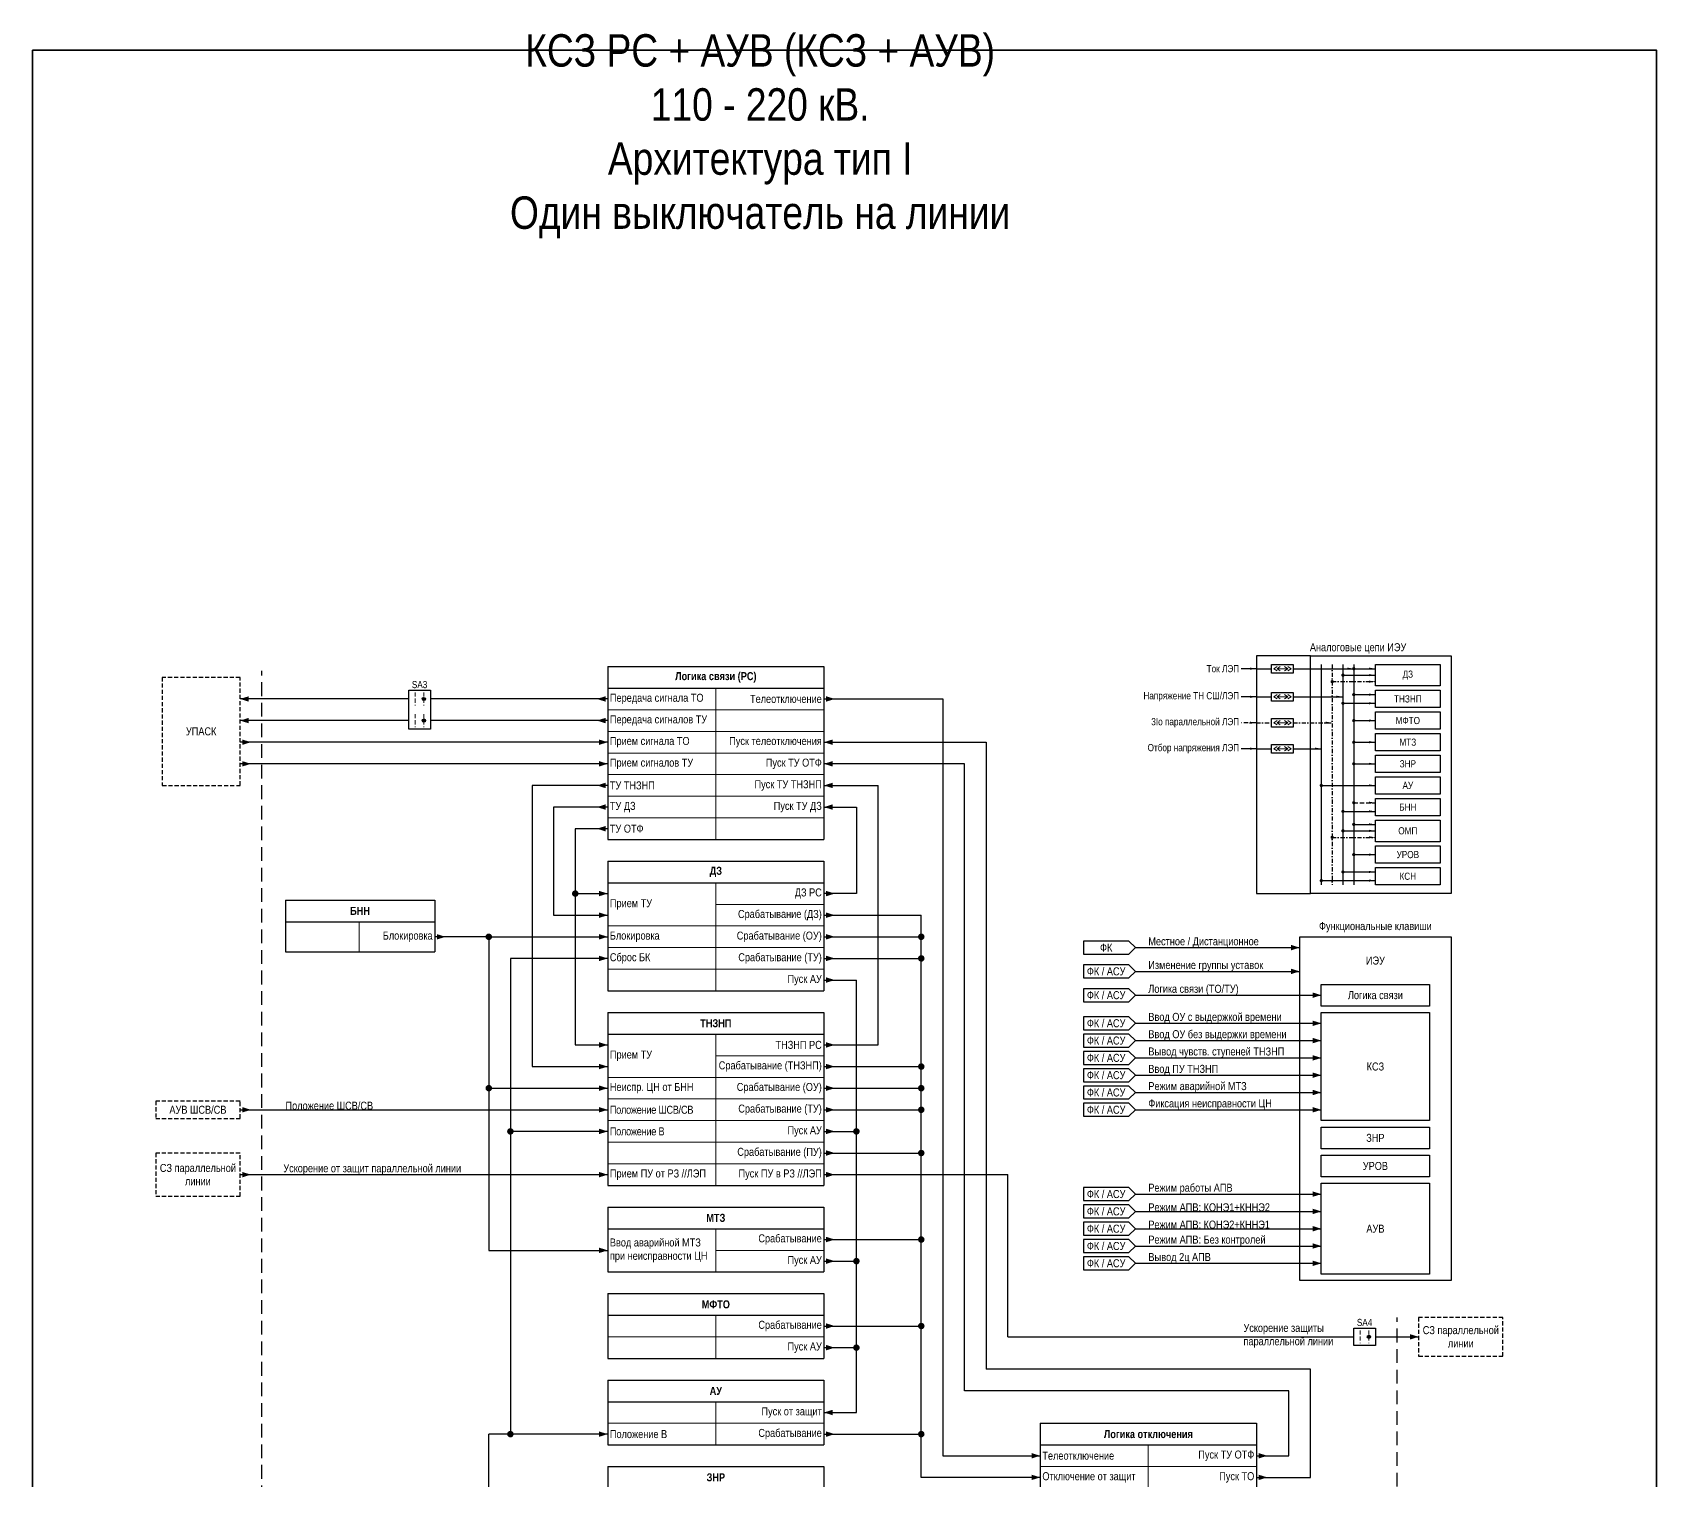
# Model space of a CAD drawing. Header units: millimetres. Extents: x -14593 to 14732, y -17400 to 5232.
# Drawn here: x 13694 to 14445, y -866 to -197 of the extents above; entities that cross this region are included whole.
import ezdxf
from ezdxf.enums import TextEntityAlignment as Align

# ---------------------------------------------------------------- set-up
doc = ezdxf.new("R2010")
doc.units = ezdxf.units.MM
doc.linetypes.add('штриховая2', pattern=[9.525, 6.35, -3.175])
doc.linetypes.add('штрихпунктирная2', pattern=[12.7, 6.35, -3.175, 0, -3.175])
for name, color, linetype, lineweight in [('Основная', 7, 'Continuous', 30), ('Отключение_включение', 1, 'Continuous', 30), ('Тонкая', 7, 'Continuous', 18), ('Цепи внешние', 84, 'Continuous', 30), ('Цепи внутренние', 5, 'Continuous', 30), ('Цепи ТН', 200, 'Continuous', 30), ('Цепи ТТ', 23, 'Continuous', 30), ('Цепи ТТ  других присоединений', 23, 'штрихпунктирная2', 30), ('Цепь - ФК и АСУ', 132, 'Continuous', 30), ('Штриховая', 7, 'штриховая2', 20)]:
    doc.layers.add(name, color=color, linetype=linetype, lineweight=lineweight)
doc.layers.add('Рамка', color=8, linetype='Continuous', lineweight=35, plot=False)
doc.styles.add('Narrow', font='ARIALN.TTF')
doc.styles.add('Табл дан', font='ARIALN.TTF')
doc.styles.add('Табл загол', font='ARIALNB.TTF')

# ---------------------------------------------------------------- blocks, each defined once
blk = doc.blocks.new('*T303')
at = {"layer": 'Основная', "color": 0, "linetype": 'ByBlock', "lineweight": -2, "transparency": 16777216}
for p, q in [((0, 0), (100, 0)), ((0, 0), (0, -10)), ((100, 0), (100, -10))]:
    blk.add_line(p, q, dxfattribs=at)
at = {"layer": 'Основная', "color": 0, "linetype": 'ByBlock', "lineweight": 30, "transparency": 16777216}
for p, q in [((0, -10), (100, -10)), ((0, -10), (0, -60)), ((100, -10), (100, -60)), ((0, -60), (100, -60))]:
    blk.add_line(p, q, dxfattribs=at)
at = {"layer": 'Основная', "color": 0, "linetype": 'ByBlock', "lineweight": 18, "transparency": 16777216}
for p, q in [((50, -10), (50, -60)), ((50, -20), (100, -20)), ((0, -30), (100, -30)), ((0, -40), (100, -40)), ((0, -50), (100, -50))]:
    blk.add_line(p, q, dxfattribs=at)
at = {"layer": 'Основная', "color": 0, "transparency": 16777216, "char_height": 3.7}
for s, insert, width, attachment_point, style in [('{\\C256;ДЗ}', (50, -5), 97, 5, 'Табл загол'), ('ДЗ РС', (99, -15), 48, 6, 'Табл дан'), ('Прием ТУ', (1, -20), 48, 4, 'Табл дан'), ('Срабатывание (ДЗ)', (99, -25), 48, 6, 'Табл дан'), ('{\\C256;Блокировка}', (1, -35), 48, 4, 'Табл дан'), ('Срабатывание (ОУ)', (99, -35), 48, 6, 'Табл дан'), ('Сброс БК', (1, -45), 48, 4, 'Табл дан'), ('Срабатывание (ТУ)', (99, -45), 48, 6, 'Табл дан'), ('Пуск АУ', (99, -55), 48, 6, 'Табл дан')]:
    blk.add_mtext(s, dxfattribs=dict(at, insert=insert, width=width, attachment_point=attachment_point, style=style))
blk = doc.blocks.new('*T304')
at = {"layer": 'Основная', "color": 0, "linetype": 'ByBlock', "lineweight": -2, "transparency": 16777216}
for p, q in [((0, 0), (100, 0)), ((0, 0), (0, -10)), ((100, 0), (100, -10))]:
    blk.add_line(p, q, dxfattribs=at)
at = {"layer": 'Основная', "color": 0, "linetype": 'ByBlock', "lineweight": 30, "transparency": 16777216}
for p, q in [((0, -10), (100, -10)), ((0, -10), (0, -80)), ((100, -10), (100, -80)), ((0, -80), (100, -80))]:
    blk.add_line(p, q, dxfattribs=at)
at = {"layer": 'Основная', "color": 0, "linetype": 'ByBlock', "lineweight": 18, "transparency": 16777216}
for p, q in [((50, -10), (50, -80)), ((50, -20), (100, -20)), ((0, -30), (100, -30)), ((0, -40), (100, -40)), ((0, -50), (100, -50)), ((0, -60), (100, -60)), ((0, -70), (100, -70))]:
    blk.add_line(p, q, dxfattribs=at)
at = {"layer": 'Основная', "color": 0, "transparency": 16777216, "char_height": 3.7}
for s, insert, width, attachment_point, style in [('{\\C256;ТНЗНП}', (50, -5), 97, 5, 'Табл загол'), ('ТНЗНП РС', (99, -15), 48, 6, 'Табл дан'), ('Прием ТУ', (1, -20), 48, 4, 'Табл дан'), ('Срабатывание ({\\C256;ТНЗНП)}', (99, -25), 48, 6, 'Табл дан'), ('{\\C256;Неиспр. ЦН от БНН}', (1, -35), 48, 4, 'Табл дан'), ('Срабатывание (ОУ)', (99, -35), 48, 6, 'Табл дан'), ('{\\T0.95;Положение ШСВ/СВ}', (1, -45), 48, 4, 'Табл дан'), ('Срабатывание (ТУ)', (99, -45), 48, 6, 'Табл дан'), ('{\\T0.95;Положение В}', (1, -55), 48, 4, 'Табл дан'), ('Пуск АУ', (99, -55), 48, 6, 'Табл дан'), ('Срабатывание (ПУ)', (99, -65), 48, 6, 'Табл дан'), ('Прием ПУ от РЗ //ЛЭП', (1, -75), 48, 4, 'Табл дан'), ('Пуск ПУ в РЗ //ЛЭП', (99, -75), 48, 6, 'Табл дан')]:
    blk.add_mtext(s, dxfattribs=dict(at, insert=insert, width=width, attachment_point=attachment_point, style=style))
blk = doc.blocks.new('*T305')
at = {"layer": 'Основная', "color": 0, "linetype": 'ByBlock', "lineweight": -2, "transparency": 16777216}
for p, q in [((0, 0), (100, 0)), ((0, 0), (0, -10)), ((100, 0), (100, -10))]:
    blk.add_line(p, q, dxfattribs=at)
at = {"layer": 'Основная', "color": 0, "linetype": 'ByBlock', "lineweight": 30, "transparency": 16777216}
for p, q in [((0, -10), (100, -10)), ((0, -10), (0, -30)), ((100, -10), (100, -30)), ((0, -30), (100, -30))]:
    blk.add_line(p, q, dxfattribs=at)
at = {"layer": 'Основная', "color": 0, "linetype": 'ByBlock', "lineweight": 18, "transparency": 16777216}
for p, q in [((50, -10), (50, -30)), ((0, -20), (100, -20))]:
    blk.add_line(p, q, dxfattribs=at)
at = {"layer": 'Основная', "color": 0, "transparency": 16777216, "char_height": 3.7}
for s, insert, width, attachment_point, style in [('{\\C256;МФТО}', (50, -5), 97, 5, 'Табл загол'), ('Срабатывание ', (99, -15), 48, 6, 'Табл дан'), ('Пуск АУ', (99, -25), 48, 6, 'Табл дан')]:
    blk.add_mtext(s, dxfattribs=dict(at, insert=insert, width=width, attachment_point=attachment_point, style=style))
blk = doc.blocks.new('*T306')
at = {"layer": 'Основная', "color": 0, "linetype": 'ByBlock', "lineweight": -2, "transparency": 16777216}
for p, q in [((0, 0), (100, 0)), ((0, 0), (0, -10)), ((100, 0), (100, -10))]:
    blk.add_line(p, q, dxfattribs=at)
at = {"layer": 'Основная', "color": 0, "linetype": 'ByBlock', "lineweight": 30, "transparency": 16777216}
for p, q in [((0, -10), (100, -10)), ((0, -10), (0, -30)), ((100, -10), (100, -30)), ((0, -30), (100, -30))]:
    blk.add_line(p, q, dxfattribs=at)
at = {"layer": 'Основная', "color": 0, "linetype": 'ByBlock', "lineweight": 18, "transparency": 16777216}
for p, q in [((50, -10), (50, -30)), ((50, -20), (100, -20))]:
    blk.add_line(p, q, dxfattribs=at)
at = {"layer": 'Основная', "color": 0, "transparency": 16777216, "char_height": 3.7}
for s, insert, width, attachment_point, style in [('{\\C256;МТЗ}', (50, -5), 97, 5, 'Табл загол'), ('Ввод аварийной МТЗ при неисправности ЦН', (1, -20), 48, 4, 'Табл дан'), ('Срабатывание', (99, -15), 48, 6, 'Табл дан'), ('Пуск АУ', (99, -25), 48, 6, 'Табл дан')]:
    blk.add_mtext(s, dxfattribs=dict(at, insert=insert, width=width, attachment_point=attachment_point, style=style))
blk = doc.blocks.new('*T309')
at = {"layer": 'Основная', "color": 0, "linetype": 'ByBlock', "lineweight": -2, "transparency": 16777216}
for p, q in [((0, 0), (100, 0)), ((0, 0), (0, -10)), ((100, 0), (100, -10))]:
    blk.add_line(p, q, dxfattribs=at)
at = {"layer": 'Основная', "color": 0, "linetype": 'ByBlock', "lineweight": 30, "transparency": 16777216}
for p, q in [((0, -10), (100, -10)), ((0, -10), (0, -20)), ((100, -10), (100, -20)), ((0, -20), (100, -20))]:
    blk.add_line(p, q, dxfattribs=at)
at = {"layer": 'Основная', "color": 0, "linetype": 'ByBlock', "lineweight": 18, "transparency": 16777216}
blk.add_line((50, -10), (50, -20), dxfattribs=at)
at = {"layer": 'Основная', "color": 0, "transparency": 16777216, "char_height": 3.7}
for s, insert, width, attachment_point, style in [('{\\C256;ЗНР}', (50, -5), 97, 5, 'Табл загол'), ('ЗНФ', (1, -15), 48, 4, 'Табл дан'), ('Срабатывание', (99, -15), 48, 6, 'Табл дан')]:
    blk.add_mtext(s, dxfattribs=dict(at, insert=insert, width=width, attachment_point=attachment_point, style=style))
blk = doc.blocks.new('Point')
at = {"layer": 'Основная', "color": 0, "const_width": 1.5}
blk.add_lwpolyline([(-0.75, 0, 1), (0.75, 0, 1)], format="xyb", close=True, dxfattribs=at)
blk = doc.blocks.new('*T307')
at = {"layer": 'Основная', "color": 0, "linetype": 'ByBlock', "lineweight": -2, "transparency": 16777216}
for p, q in [((0, 0), (69, 0)), ((0, 0), (0, -10)), ((69, 0), (69, -10))]:
    blk.add_line(p, q, dxfattribs=at)
at = {"layer": 'Основная', "color": 0, "linetype": 'ByBlock', "lineweight": 30, "transparency": 16777216}
for p, q in [((0, -10), (69, -10)), ((0, -10), (0, -24)), ((69, -10), (69, -24)), ((0, -24), (69, -24))]:
    blk.add_line(p, q, dxfattribs=at)
at = {"layer": 'Основная', "color": 0, "linetype": 'ByBlock', "lineweight": 18, "transparency": 16777216}
blk.add_line((34, -10), (34, -24), dxfattribs=at)
at = {"layer": 'Основная', "color": 0, "transparency": 16777216, "char_height": 3.7}
for s, insert, width, attachment_point, style in [('{\\C256;БНН}', (34.5, -5), 66, 5, 'Табл загол'), ('Блокировка', (68, -17), 33, 6, 'Табл дан')]:
    blk.add_mtext(s, dxfattribs=dict(at, insert=insert, width=width, attachment_point=attachment_point, style=style))
blk = doc.blocks.new('*T308')
at = {"layer": 'Основная', "color": 0, "linetype": 'ByBlock', "lineweight": -2, "transparency": 16777216}
for p, q in [((0, 0), (100, 0)), ((0, 0), (0, -10)), ((100, 0), (100, -10))]:
    blk.add_line(p, q, dxfattribs=at)
at = {"layer": 'Основная', "color": 0, "linetype": 'ByBlock', "lineweight": 30, "transparency": 16777216}
for p, q in [((0, -10), (100, -10)), ((0, -10), (0, -30)), ((100, -10), (100, -30)), ((0, -30), (100, -30))]:
    blk.add_line(p, q, dxfattribs=at)
at = {"layer": 'Основная', "color": 0, "linetype": 'ByBlock', "lineweight": 18, "transparency": 16777216}
for p, q in [((50, -10), (50, -30)), ((0, -20), (100, -20))]:
    blk.add_line(p, q, dxfattribs=at)
at = {"layer": 'Основная', "color": 0, "transparency": 16777216, "char_height": 3.7}
for s, insert, width, attachment_point, style in [('{\\C256;АУ}', (50, -5), 97, 5, 'Табл загол'), ('Пуск от защит', (99, -15), 48, 6, 'Табл дан'), ('Срабатывание', (99, -25), 48, 6, 'Табл дан'), ('Положение В', (1, -25), 48, 4, 'Табл дан')]:
    blk.add_mtext(s, dxfattribs=dict(at, insert=insert, width=width, attachment_point=attachment_point, style=style))
blk = doc.blocks.new('*T310')
at = {"layer": 'Основная', "color": 0, "linetype": 'ByBlock', "lineweight": -2, "transparency": 16777216}
for p, q in [((0, 0), (100, 0)), ((0, 0), (0, -10)), ((100, 0), (100, -10))]:
    blk.add_line(p, q, dxfattribs=at)
at = {"layer": 'Основная', "color": 0, "linetype": 'ByBlock', "lineweight": 30, "transparency": 16777216}
for p, q in [((0, -10), (100, -10)), ((0, -10), (0, -70)), ((100, -10), (100, -70)), ((0, -70), (100, -70))]:
    blk.add_line(p, q, dxfattribs=at)
at = {"layer": 'Основная', "color": 0, "linetype": 'ByBlock', "lineweight": 18, "transparency": 16777216}
for p, q in [((50, -10), (50, -70)), ((0, -20), (100, -20)), ((0, -30), (100, -30)), ((0, -40), (100, -40)), ((0, -50), (100, -50)), ((0, -60), (100, -60))]:
    blk.add_line(p, q, dxfattribs=at)
at = {"layer": 'Основная', "color": 0, "transparency": 16777216, "char_height": 3.7}
for s, insert, width, attachment_point, style in [('{\\C256;Логика отключения}', (50, -5), 97, 5, 'Табл загол'), ('Телеотключение', (1, -15), 48, 4, 'Табл дан'), ('Пуск ТУ ОТФ', (99, -15), 48, 6, 'Табл дан'), ('{\\C256;Отключение от защит}', (1, -25), 48, 4, 'Табл дан'), ('Пуск ТО', (99, -25), 48, 6, 'Табл дан'), ('Отключение от ЗНР', (1, -35), 48, 4, 'Табл дан'), ('Останов ВЧ', (99, -35), 48, 6, 'Табл дан'), ('Отключение', (99, -45), 48, 6, 'Табл дан'), ('Запрет АПВ', (99, -55), 48, 6, 'Табл дан'), ('Отключение от УРОВ', (1, -65), 48, 4, 'Табл дан'), ('Пуск УРОВ', (99, -65), 48, 6, 'Табл дан')]:
    blk.add_mtext(s, dxfattribs=dict(at, insert=insert, width=width, attachment_point=attachment_point, style=style))
blk = doc.blocks.new('*T311')
at = {"layer": 'Основная', "color": 0, "linetype": 'ByBlock', "lineweight": -2, "transparency": 16777216}
for p, q in [((0, 0), (100, 0)), ((0, 0), (0, -10)), ((100, 0), (100, -10))]:
    blk.add_line(p, q, dxfattribs=at)
at = {"layer": 'Основная', "color": 0, "linetype": 'ByBlock', "lineweight": 30, "transparency": 16777216}
for p, q in [((0, -10), (100, -10)), ((0, -10), (0, -80)), ((100, -10), (100, -80)), ((0, -80), (100, -80))]:
    blk.add_line(p, q, dxfattribs=at)
at = {"layer": 'Основная', "color": 0, "linetype": 'ByBlock', "lineweight": 18, "transparency": 16777216}
for p, q in [((50, -10), (50, -80)), ((0, -20), (100, -20)), ((0, -30), (100, -30)), ((0, -40), (100, -40)), ((0, -50), (100, -50)), ((0, -60), (100, -60)), ((0, -70), (100, -70))]:
    blk.add_line(p, q, dxfattribs=at)
at = {"layer": 'Основная', "color": 0, "transparency": 16777216, "char_height": 3.7}
for s, insert, width, attachment_point, style in [('Логика связи (РС)', (50, -5), 97, 5, 'Табл загол'), ('Передача сигнала ТО ', (1, -15), 48, 4, 'Табл дан'), ('Телеотключение', (99, -15), 48, 6, 'Табл дан'), ('Передача сигналов ТУ', (1, -25), 48, 4, 'Табл дан'), ('Прием сигнала ТО ', (1, -35), 48, 4, 'Табл дан'), ('Пуск телеотключения', (99, -35), 48, 6, 'Табл дан'), ('Прием сигналов ТУ', (1, -45), 48, 4, 'Табл дан'), ('Пуск ТУ ОТФ', (99, -45), 48, 6, 'Табл дан'), ('Пуск ТУ ТНЗНП', (99, -55), 48, 6, 'Табл дан'), ('ТУ ТНЗНП', (1, -55), 48, 4, 'Табл дан'), ('ТУ ДЗ', (1, -65), 48, 4, 'Табл дан'), ('Пуск ТУ ДЗ', (99, -65), 48, 6, 'Табл дан'), ('ТУ ОТФ', (1, -75), 48, 4, 'Табл дан')]:
    blk.add_mtext(s, dxfattribs=dict(at, insert=insert, width=width, attachment_point=attachment_point, style=style))

msp = doc.modelspace()

# ---------------------------------------------------------------- hatches: boundary and pattern name
at = {"lineweight": 25, "ltscale": 0.25}
h = msp.add_hatch(color=256, dxfattribs=at)
edge = h.paths.add_edge_path()
edge.add_arc((13875, -505), 0.75, 0, 360)
h = msp.add_hatch(color=256, dxfattribs=at)
edge = h.paths.add_edge_path()
edge.add_arc((13875, -515), 0.75, 0, 360)
h = msp.add_hatch(color=256, dxfattribs=at)
edge = h.paths.add_edge_path()
edge.add_arc((14312, -800), 0.75, 0, 360)

# ---------------------------------------------------------------- linework, layer by layer
for centre in [(13875, -505), (13875, -515), (14312, -800)]:
    msp.add_circle(centre, 0.75, dxfattribs=at)
at = {"layer": 'Основная', "ltscale": 0.3}
msp.add_lwpolyline([(14285, -485), (14260, -485), (14260, -595), (14285, -595)], dxfattribs=at)
for points in [[(14285, -485), (14350, -485), (14350, -595), (14285, -595)], [(14290, -637), (14340, -637), (14340, -647), (14290, -647)], [(14290, -650), (14340, -650), (14340, -700), (14290, -700)], [(14290, -703), (14340, -703), (14340, -713), (14290, -713)], [(14290, -716), (14340, -716), (14340, -726), (14290, -726)], [(14290, -729), (14340, -729), (14340, -771), (14290, -771)]]:
    msp.add_lwpolyline(points, close=True, dxfattribs=at)
at = {"layer": 'Основная'}
for points in [[(14267, -489), (14277, -489), (14277, -493), (14267, -493)], [(14315, -489), (14345, -489), (14345, -499), (14315, -499)], [(13868, -501), (13878, -501), (13878, -519), (13868, -519)], [(14267, -502), (14277, -502), (14277, -506), (14267, -506)], [(14315, -501), (14345, -501), (14345, -509), (14315, -509)], [(14267, -514), (14277, -514), (14277, -518), (14267, -518)], [(14315, -511), (14345, -511), (14345, -519), (14315, -519)], [(14315, -521), (14345, -521), (14345, -529), (14315, -529)], [(14267, -526), (14277, -526), (14277, -530), (14267, -530)], [(14315, -531), (14345, -531), (14345, -539), (14315, -539)], [(14315, -541), (14345, -541), (14345, -549), (14315, -549)], [(14315, -551), (14345, -551), (14345, -559), (14315, -559)], [(14315, -561), (14345, -561), (14345, -571), (14315, -571)], [(14315, -573), (14345, -573), (14345, -581), (14315, -581)], [(14315, -583), (14345, -583), (14345, -591), (14315, -591)], [(14280, -615), (14350, -615), (14350, -774), (14280, -774)], [(14305, -796), (14315, -796), (14315, -804), (14305, -804)]]:
    msp.add_lwpolyline(points, close=True, dxfattribs=at)
at = {"layer": 'Отключение_включение', "ltscale": 0.3}
for points in [[(13790, -505, 0, 2.5, 0), (13794, -505, 0, 0, 0)], [(13955, -505, 0, 2.5, 0), (13959, -505, 0, 0, 0)], [(14065, -505, 0, 2.5, 0), (14061, -505, 0, 0, 0)], [(13795, -525, 0, 2.5, 0), (13791, -525, 0, 0, 0)], [(13960, -525, 0, 2.5, 0), (13956, -525, 0, 0, 0)], [(14060, -525, 0, 2.5, 0), (14064, -525, 0, 0, 0)], [(14065, -605, 0, 2.5, 0), (14061, -605, 0, 0, 0)], [(14065, -615, 0, 2.5, 0), (14061, -615, 0, 0, 0)], [(14065, -625, 0, 2.5, 0), (14061, -625, 0, 0, 0)], [(14065, -675, 0, 2.5, 0), (14061, -675, 0, 0, 0)], [(14065, -685, 0, 2.5, 0), (14061, -685, 0, 0, 0)], [(14065, -695, 0, 2.5, 0), (14061, -695, 0, 0, 0)], [(14065, -715, 0, 2.5, 0), (14061, -715, 0, 0, 0)], [(14065, -755, 0, 2.5, 0), (14061, -755, 0, 0, 0)], [(14065, -795, 0, 2.5, 0), (14061, -795, 0, 0, 0)], [(14065, -845, 0, 2.5, 0), (14061, -845, 0, 0, 0)], [(14160, -855, 0, 2.5, 0), (14156, -855, 0, 0, 0)], [(14160, -865, 0, 2.5, 0), (14156, -865, 0, 0, 0)], [(14265, -865, 0, 2.5, 0), (14261, -865, 0, 0, 0)]]:
    msp.add_lwpolyline(points, format="xyseb", dxfattribs=at)
for points in [[(13868, -505), (13790, -505)], [(13960, -505), (13878, -505)], [(14060, -505), (14115, -505)], [(14115, -505), (14115, -855)], [(13960, -525), (13790, -525)], [(14060, -525), (14135, -525)], [(14135, -525), (14135, -815)], [(14105, -865), (14105, -605)], [(14060, -675), (14105, -675)], [(14060, -685), (14105, -685), (14105, -685)], [(14060, -755), (14105, -755)], [(14060, -795), (14105, -795)], [(14285, -815), (14135, -815)], [(14285, -865), (14285, -815)], [(14060, -845), (14105, -845)], [(14115, -855), (14160, -855)], [(14160, -865), (14105, -865)], [(14260, -865), (14285, -865)]]:
    msp.add_lwpolyline(points, dxfattribs=at)
at = {"layer": 'Отключение_включение'}
for points in [[(14060, -605), (14105, -605)], [(14060, -615), (14105, -615)], [(14060, -625), (14105, -625)], [(14060, -695), (14105, -695)], [(14060, -715), (14105, -715)]]:
    msp.add_lwpolyline(points, dxfattribs=at)
at = {"layer": 'Рамка', "color": 1}
msp.add_lwpolyline([(13694, -205), (14445, -205), (14445, -1555), (13694, -1555)], close=True, dxfattribs=at)
at = {"layer": 'Тонкая', "ltscale": 0.25}
for p, q in [((14268, -491), (14269.5, -490)), ((14269.5, -492), (14268, -491)), ((14269.5, -491), (14271, -490)), ((14271, -492), (14269.5, -491)), ((14274.5, -491), (14273, -490)), ((14273, -492), (14274.5, -491)), ((14276, -491), (14274.5, -490)), ((14274.5, -492), (14276, -491)), ((14268, -504), (14269.5, -503)), ((14269.5, -504), (14271, -503)), ((14274.5, -504), (14273, -503)), ((14276, -504), (14274.5, -503)), ((14269.5, -505), (14268, -504)), ((14271, -505), (14269.5, -504)), ((14273, -505), (14274.5, -504)), ((14274.5, -505), (14276, -504)), ((14268, -516), (14269.5, -515)), ((14269.5, -517), (14268, -516)), ((14269.5, -516), (14271, -515)), ((14271, -517), (14269.5, -516)), ((14274.5, -516), (14273, -515)), ((14273, -517), (14274.5, -516)), ((14276, -516), (14274.5, -515)), ((14274.5, -517), (14276, -516)), ((14268, -528), (14269.5, -527)), ((14269.5, -529), (14268, -528)), ((14269.5, -528), (14271, -527)), ((14271, -529), (14269.5, -528)), ((14274.5, -528), (14273, -527)), ((14273, -529), (14274.5, -528)), ((14276, -528), (14274.5, -527)), ((14274.5, -529), (14276, -528))]:
    msp.add_line(p, q, dxfattribs=at)
at = {"layer": 'Тонкая'}
for p, q in [((14274.5, -491), (14269.5, -491)), ((14274.5, -504), (14269.5, -504)), ((14274.5, -516), (14269.5, -516)), ((14274.5, -528), (14269.5, -528))]:
    msp.add_line(p, q, dxfattribs=at)
at = {"layer": 'Цепи внешние', "linetype": 'штриховая2', "ltscale": 0.3}
for points in [[(13790, -495), (13754, -495), (13754, -545), (13790, -545)], [(13790, -691), (13751, -691), (13751, -699), (13790, -699)], [(13790, -715), (13751, -715), (13751, -735), (13790, -735)], [(14374, -791), (14335, -791), (14335, -809), (14374, -809)]]:
    msp.add_lwpolyline(points, close=True, dxfattribs=at)
at = {"layer": 'Цепи внешние', "ltscale": 0.3}
for points in [[(13790, -515, 0, 2.5, 0), (13794, -515, 0, 0, 0)], [(13795, -535, 0, 2.5, 0), (13791, -535, 0, 0, 0)], [(13960, -535, 0, 2.5, 0), (13956, -535, 0, 0, 0)], [(13795, -695, 0, 2.5, 0), (13791, -695, 0, 0, 0)], [(13960, -695, 0, 2.5, 0), (13956, -695, 0, 0, 0)], [(13795, -725, 0, 2.5, 0), (13791, -725, 0, 0, 0)], [(13960, -725, 0, 2.5, 0), (13956, -725, 0, 0, 0)], [(14065, -725, 0, 2.5, 0), (14061, -725, 0, 0, 0)], [(14335, -800, 0, 2.5, 0), (14331, -800, 0, 0, 0)]]:
    msp.add_lwpolyline(points, format="xyseb", dxfattribs=at)
for points in [[(13868, -515), (13790, -515)], [(13960, -535), (13790, -535)]]:
    msp.add_lwpolyline(points, dxfattribs=at)
at = {"layer": 'Цепи внешние'}
for points in [[(13790, -695), (13960, -695)], [(13790, -725), (13960, -725)], [(14060, -725), (14145, -725)], [(14145, -800), (14145, -725)], [(14145, -800), (14305, -800)], [(14315, -800), (14335, -800)]]:
    msp.add_lwpolyline(points, dxfattribs=at)
at = {"layer": 'Цепи внутренние', "linetype": 'штриховая2'}
for points in [[(13800, -1399), (13800, -492)], [(14325, -974), (14325, -791)]]:
    msp.add_lwpolyline(points, dxfattribs=at)
at = {"layer": 'Цепи внутренние', "ltscale": 0.3}
for points in [[(13960, -515), (13878, -515)], [(14125, -535), (14060, -535)], [(14125, -825), (14125, -535)], [(13925, -545), (13925, -675)], [(13960, -545), (13925, -545)], [(14060, -545), (14085, -545)], [(14085, -665), (14085, -545)], [(13935, -555), (13935, -605)], [(13960, -555), (13935, -555)], [(14060, -555), (14075, -555)], [(14075, -555), (14075, -595)], [(13945, -595), (13960, -595)], [(14075, -595), (14060, -595)], [(13935, -605), (13960, -605)], [(13905, -615), (13880, -615)], [(13915, -625), (13915, -845)], [(13960, -625), (13915, -625)], [(13945, -665), (13960, -665)], [(14060, -665), (14085, -665)], [(13925, -675), (13960, -675)], [(13960, -705), (13915, -705)], [(14275, -825), (14125, -825)], [(14275, -855), (14275, -825)], [(14060, -835), (14075, -835)], [(13905, -1334), (13905, -845)], [(13960, -845), (13905, -845)], [(14260, -855), (14275, -855)]]:
    msp.add_lwpolyline(points, dxfattribs=at)
for points in [[(13955, -515, 0, 2.5, 0), (13959, -515, 0, 0, 0)], [(14060, -535, 0, 2.5, 0), (14064, -535, 0, 0, 0)], [(13955, -545, 0, 2.5, 0), (13959, -545, 0, 0, 0)], [(14060, -545, 0, 2.5, 0), (14064, -545, 0, 0, 0)], [(13955, -555, 0, 2.5, 0), (13959, -555, 0, 0, 0)], [(14060, -555, 0, 2.5, 0), (14064, -555, 0, 0, 0)], [(13955, -565, 0, 2.5, 0), (13959, -565, 0, 0, 0)], [(13960, -595, 0, 2.5, 0), (13956, -595, 0, 0, 0)], [(14065, -595, 0, 2.5, 0), (14061, -595, 0, 0, 0)], [(13960, -605, 0, 2.5, 0), (13956, -605, 0, 0, 0)], [(13885, -615, 0, 2.5, 0), (13881, -615, 0, 0, 0)], [(13960, -615, 0, 2.5, 0), (13956, -615, 0, 0, 0)], [(13960, -625, 0, 2.5, 0), (13956, -625, 0, 0, 0)], [(14065, -635, 0, 2.5, 0), (14061, -635, 0, 0, 0)], [(13960, -665, 0, 2.5, 0), (13956, -665, 0, 0, 0)], [(14065, -665, 0, 2.5, 0), (14061, -665, 0, 0, 0)], [(13960, -675, 0, 2.5, 0), (13956, -675, 0, 0, 0)], [(13960, -685, 0, 2.5, 0), (13956, -685, 0, 0, 0)], [(13960, -705, 0, 2.5, 0), (13956, -705, 0, 0, 0)], [(14065, -705, 0, 2.5, 0), (14061, -705, 0, 0, 0)], [(13960, -760, 0, 2.5, 0), (13956, -760, 0, 0, 0)], [(14065, -765, 0, 2.5, 0), (14061, -765, 0, 0, 0)], [(14065, -805, 0, 2.5, 0), (14061, -805, 0, 0, 0)], [(14060, -835, 0, 2.5, 0), (14064, -835, 0, 0, 0)], [(13960, -845, 0, 2.5, 0), (13956, -845, 0, 0, 0)], [(14265, -855, 0, 2.5, 0), (14261, -855, 0, 0, 0)]]:
    msp.add_lwpolyline(points, format="xyseb", dxfattribs=at)
at = {"layer": 'Цепи внутренние'}
for points in [[(13960, -565), (13945, -565)], [(13945, -565), (13945, -665)], [(13905, -615), (13905, -760)], [(13905, -615), (13960, -615)], [(14060, -635), (14075, -635)], [(14075, -835), (14075, -635)], [(13905, -685), (13960, -685)], [(14060, -705), (14075, -705)], [(13905, -760), (13960, -760)], [(14060, -765), (14075, -765)], [(14060, -805), (14075, -805)]]:
    msp.add_lwpolyline(points, dxfattribs=at)
at = {"layer": 'Цепи ТН', "ltscale": 0.3}
for points in [[(14290, -489), (14290, -591)], [(14300, -489), (14300, -591)], [(14300, -494), (14315, -494)], [(14260, -504), (14253, -504)], [(14260, -504), (14267, -504)], [(14277, -504), (14300, -504)], [(14300, -507), (14315, -507)], [(14260, -528), (14253, -528)], [(14260, -528), (14267, -528)], [(14277, -528), (14290, -528)], [(14290, -545), (14315, -545)], [(14300, -557), (14315, -557)], [(14300, -566), (14315, -566)], [(14300, -585), (14315, -585)], [(14290, -589), (14315, -589)]]:
    msp.add_lwpolyline(points, dxfattribs=at)
at = {"layer": 'Цепи ТН'}
for points in [[(14315, -494, 0, 1, 0), (14312, -494, 0, 0, 0)], [(14260, -504, 0, 1, 0), (14257, -504, 0, 0, 0)], [(14300, -504, 0, 1, 0), (14297, -504, 0, 0, 0)], [(14315, -507, 0, 1, 0), (14312, -507, 0, 0, 0)], [(14260, -528, 0, 1, 0), (14257, -528, 0, 0, 0)], [(14290, -528, 0, 1, 0), (14287, -528, 0, 0, 0)], [(14315, -545, 0, 1, 0), (14312, -545, 0, 0, 0)], [(14315, -557, 0, 1, 0), (14312, -557, 0, 0, 0)], [(14315, -566, 0, 1, 0), (14312, -566, 0, 0, 0)], [(14315, -585, 0, 1, 0), (14312, -585, 0, 0, 0)], [(14315, -589, 0, 1, 0), (14312, -589, 0, 0, 0)]]:
    msp.add_lwpolyline(points, format="xyseb", dxfattribs=at)
at = {"layer": 'Цепи ТТ', "ltscale": 0.3}
for points in [[(14260, -491), (14253, -491)], [(14260, -491), (14267, -491)], [(14277, -491), (14280, -491)], [(14280, -491), (14305, -491)], [(14305, -489), (14305, -591)], [(14305, -491), (14315, -491)], [(14305, -503), (14315, -503)], [(14305, -515), (14315, -515)], [(14305, -525), (14315, -525)], [(14305, -535), (14315, -535)], [(14305, -563), (14315, -563)], [(14305, -577), (14315, -577)]]:
    msp.add_lwpolyline(points, dxfattribs=at)
at = {"layer": 'Цепи ТТ'}
for points in [[(14260, -491, 0, 1, 0), (14257, -491, 0, 0, 0)], [(14305, -491, 0, 1, 0), (14302, -491, 0, 0, 0)], [(14315, -491, 0, 1, 0), (14312, -491, 0, 0, 0)], [(14315, -503, 0, 1, 0), (14312, -503, 0, 0, 0)], [(14260, -516, 0, 1, 0), (14257, -516, 0, 0, 0)], [(14315, -515, 0, 1, 0), (14312, -515, 0, 0, 0)], [(14315, -525, 0, 1, 0), (14312, -525, 0, 0, 0)], [(14315, -535, 0, 1, 0), (14312, -535, 0, 0, 0)], [(14315, -553, 0, 1, 0), (14312, -553, 0, 0, 0)], [(14315, -563, 0, 1, 0), (14312, -563, 0, 0, 0)], [(14315, -577, 0, 1, 0), (14312, -577, 0, 0, 0)]]:
    msp.add_lwpolyline(points, format="xyseb", dxfattribs=at)
at = {"layer": 'Цепи ТТ', "linetype": 'штриховая2', "ltscale": 0.3}
msp.add_lwpolyline([(14305, -553), (14315, -553)], dxfattribs=at)
at = {"layer": 'Цепи ТТ  других присоединений', "ltscale": 0.3}
for points in [[(14295, -489), (14295, -591)], [(14295, -497), (14315, -497)], [(14260, -516), (14253, -516)], [(14260, -516), (14267, -516)], [(14277, -516), (14295, -516)], [(14295, -569), (14315, -569)]]:
    msp.add_lwpolyline(points, dxfattribs=at)
at = {"layer": 'Цепи ТТ  других присоединений'}
for points in [[(14315, -497, 0, 1, 0), (14312, -497, 0, 0, 0)], [(14295, -516, 0, 1, 0), (14292, -516, 0, 0, 0)], [(14315, -569, 0, 1, 0), (14312, -569, 0, 0, 0)]]:
    msp.add_lwpolyline(points, format="xyseb", dxfattribs=at)
at = {"layer": 'Цепь - ФК и АСУ', "ltscale": 0.3}
for points in [[(14204, -620), (14201, -617), (14180, -617), (14180, -623), (14201, -623), (14204, -620)], [(14204, -631), (14201, -628), (14180, -628), (14180, -634), (14201, -634), (14204, -631)], [(14204, -642), (14201, -639), (14180, -639), (14180, -645), (14201, -645), (14204, -642)], [(14204, -655), (14201, -652), (14180, -652), (14180, -658), (14201, -658), (14204, -655)], [(14204, -663), (14201, -660), (14180, -660), (14180, -666), (14201, -666), (14204, -663)], [(14204, -671), (14201, -668), (14180, -668), (14180, -674), (14201, -674), (14204, -671)], [(14204, -679), (14201, -676), (14180, -676), (14180, -682), (14201, -682), (14204, -679)], [(14204, -687), (14201, -684), (14180, -684), (14180, -690), (14201, -690), (14204, -687)], [(14204, -695), (14201, -692), (14180, -692), (14180, -698), (14201, -698), (14204, -695)], [(14204, -734), (14201, -731), (14180, -731), (14180, -737), (14201, -737), (14204, -734)], [(14204, -742), (14201, -739), (14180, -739), (14180, -745), (14201, -745), (14204, -742)], [(14204, -750), (14201, -747), (14180, -747), (14180, -753), (14201, -753), (14204, -750)], [(14204, -758), (14201, -755), (14180, -755), (14180, -761), (14201, -761), (14204, -758)], [(14204, -766), (14201, -763), (14180, -763), (14180, -769), (14201, -769), (14204, -766)]]:
    msp.add_lwpolyline(points, dxfattribs=at)
at = {"layer": 'Цепь - ФК и АСУ'}
for points in [[(14204, -620), (14280, -620)], [(14204, -631), (14280, -631)], [(14204, -642), (14290, -642)], [(14204, -655), (14290, -655)], [(14204, -663), (14290, -663)], [(14204, -671), (14290, -671)], [(14204, -679), (14290, -679)], [(14204, -687), (14290, -687)], [(14204, -695), (14290, -695)], [(14204, -734), (14290, -734)], [(14204, -742), (14290, -742)], [(14204, -750), (14290, -750)], [(14204, -758), (14290, -758)], [(14204, -766), (14290, -766)]]:
    msp.add_lwpolyline(points, dxfattribs=at)
at = {"layer": 'Цепь - ФК и АСУ', "ltscale": 0.3}
for points in [[(14280, -620, 0, 2.5, 0), (14276, -620, 0, 0, 0)], [(14280, -631, 0, 2.5, 0), (14276, -631, 0, 0, 0)], [(14290, -642, 0, 2.5, 0), (14286, -642, 0, 0, 0)], [(14290, -655, 0, 2.5, 0), (14286, -655, 0, 0, 0)], [(14290, -663, 0, 2.5, 0), (14286, -663, 0, 0, 0)], [(14290, -671, 0, 2.5, 0), (14286, -671, 0, 0, 0)], [(14290, -679, 0, 2.5, 0), (14286, -679, 0, 0, 0)], [(14290, -687, 0, 2.5, 0), (14286, -687, 0, 0, 0)], [(14290, -695, 0, 2.5, 0), (14286, -695, 0, 0, 0)], [(14290, -734, 0, 2.5, 0), (14286, -734, 0, 0, 0)], [(14290, -742, 0, 2.5, 0), (14286, -742, 0, 0, 0)], [(14290, -750, 0, 2.5, 0), (14286, -750, 0, 0, 0)], [(14290, -758, 0, 2.5, 0), (14286, -758, 0, 0, 0)], [(14290, -766, 0, 2.5, 0), (14286, -766, 0, 0, 0)]]:
    msp.add_lwpolyline(points, format="xyseb", dxfattribs=at)
at = {"layer": 'Штриховая', "ltscale": 0.3}
for p, q in [((13871, -502), (13871, -508)), ((13875, -502), (13875, -508)), ((13871, -512), (13871, -518)), ((13875, -512), (13875, -518)), ((14308, -797), (14308, -803)), ((14312, -797), (14312, -803))]:
    msp.add_line(p, q, dxfattribs=at)

# ---------------------------------------------------------------- block references
for name, p in [('*T311', (13960, -490)), ('*T303', (13960, -580)), ('*T307', (13811, -598)), ('*T304', (13960, -650)), ('*T306', (13960, -740)), ('*T305', (13960, -780)), ('*T308', (13960, -820)), ('*T310', (14160, -840)), ('*T309', (13960, -860))]:
    msp.add_blockref(name, p)
at = {"layer": 'Отключение_включение'}
for p in [(14105, -615), (14105, -625), (14105, -675), (14105, -685), (14105, -695), (14105, -715), (14105, -755), (14105, -795), (14105, -845)]:
    msp.add_blockref('Point', p, dxfattribs=at)
at = {"layer": 'Цепи внутренние'}
for p in [(13945, -595), (13905, -615), (13905, -685), (13915, -705), (14075, -705), (14075, -765), (14075, -805), (13915, -845)]:
    msp.add_blockref('Point', p, dxfattribs=at)
at = {"layer": 'Цепи ТН', "xscale": 0.5, "yscale": 0.5, "zscale": 0.5}
for p in [(14300, -494), (14300, -507), (14290, -545), (14300, -557), (14300, -566), (14300, -585), (14290, -589)]:
    msp.add_blockref('Point', p, dxfattribs=at)
at = {"layer": 'Цепи ТТ', "xscale": 0.5, "yscale": 0.5, "zscale": 0.5}
for p in [(14305, -491), (14295, -497), (14305, -503), (14305, -515), (14305, -525), (14305, -535), (14305, -553), (14305, -563), (14295, -569), (14305, -577)]:
    msp.add_blockref('Point', p, dxfattribs=at)

# ---------------------------------------------------------------- texts
at = {"layer": 'Основная', "style": 'Narrow'}
for s, p in [('SA3', (13873, -500)), ('SA4', (14310, -795))]:
    msp.add_text(s, height=3.3, dxfattribs=at).set_placement(p, align=Align.CENTER)
for s, insert, char_height, width, attachment_point in [('Аналоговые цепи ИЭУ', (14307, -484), 3.7, 89, 8), ('Ток ЛЭП', (14252, -491), 3.3, 71.4983, 6), ('ДЗ', (14330, -494), 3.3, 30, 5), ('Напряжение ТН СШ/ЛЭП', (14252, -504), 3.3, 71.4983, 6), ('ТНЗНП', (14330, -505), 3.3, 30, 5), ('УПАСК', (13772, -520), 3.7, 36, 5), ('3Io параллельной ЛЭП', (14252, -516), 3.3, 71.4983, 6), ('МФТО', (14330, -515), 3.3, 30, 5), ('Отбор напряжения ЛЭП', (14252, -528), 3.3, 71.4983, 6), ('МТЗ', (14330, -525), 3.3, 30, 5), ('ЗНР', (14330, -535), 3.3, 30, 5), ('АУ', (14330, -545), 3.3, 30, 5), ('БНН', (14330, -555), 3.3, 30, 5), ('ОМП', (14330, -566), 3.3, 30, 5), ('УРОВ', (14330, -577), 3.3, 30, 5), ('КСН', (14330, -587), 3.3, 30, 5), ('Функциональные клавиши', (14315, -613), 3.7, 94, 8), ('Местное / Дистанционное', (14210, -620), 3.7, 99, 7), ('ФК', (14190.5, -620), 3.7, 21, 5), ('ФК / АСУ', (14190.5, -631), 3.7, 21, 5), ('Изменение группы уставок', (14210, -631), 3.7, 99, 7), ('ИЭУ', (14315, -626), 3.7, 70, 5), ('Логика связи (ТО/ТУ)', (14210, -642), 3.7, 89, 7), ('ФК / АСУ', (14190.5, -642), 3.7, 21, 5), ('Логика связи', (14315, -642), 3.7, 50, 5), ('ФК / АСУ', (14190.5, -655), 3.7, 21, 5), ('Ввод ОУ с выдержкой времени', (14210, -655), 3.7, 99, 7), ('Ввод ОУ без выдержки времени', (14210, -663), 3.7, 99, 7), ('ФК / АСУ', (14190.5, -663), 3.7, 21, 5), ('Вывод чувств. ступеней ТНЗНП', (14210, -671), 3.7, 99, 7), ('ФК / АСУ', (14190.5, -671), 3.7, 21, 5), ('Ввод ПУ ТНЗНП', (14210, -679), 3.7, 99, 7), ('КСЗ', (14315, -675), 3.7, 50, 5), ('ФК / АСУ', (14190.5, -679), 3.7, 21, 5), ('Режим аварийной МТЗ', (14210, -687), 3.7, 99, 7), ('ФК / АСУ', (14190.5, -687), 3.7, 21, 5), ('Фиксация неисправности ЦН', (14210, -695), 3.7, 99, 7), ('АУВ ШСВ/СВ', (13770.5, -695), 3.7, 39, 5), ('Положение ШСВ/СВ', (13811, -695), 3.7, 65, 7), ('ФК / АСУ', (14190.5, -695), 3.7, 21, 5), ('ЗНР', (14315, -708), 3.7, 50, 5), ('СЗ параллельной линии', (13770.5, -725), 3.7, 39, 5), ('Ускорение от защит параллельной линии', (13810, -725), 3.7, 85, 7), ('УРОВ', (14315, -721), 3.7, 50, 5), ('ФК / АСУ', (14190.5, -734), 3.7, 21, 5), ('Режим работы АПВ', (14210, -734), 3.7, 99, 7), ('ФК / АСУ', (14190.5, -742), 3.7, 21, 5), ('Режим АПВ: {\\C0;КОНЭ1+КННЭ2}', (14210, -742), 3.7, 99, 7), ('ФК / АСУ', (14190.5, -750), 3.7, 21, 5), ('Режим АПВ:{\\C0; КОНЭ2+КННЭ1}', (14210, -750), 3.7, 99, 7), ('АУВ', (14315, -750), 3.7, 50, 5), ('ФК / АСУ', (14190.5, -758), 3.7, 21, 5), ('Режим АПВ: Без контролей', (14210, -758), 3.7, 99, 7), ('ФК / АСУ', (14190.5, -766), 3.7, 21, 5), ('Вывод 2ц АПВ', (14210, -766), 3.7, 99, 7), ('Ускорение защиты параллельной линии', (14254, -805), 3.7, 56, 7), ('СЗ параллельной линии', (14354.5, -800), 3.7, 39, 5)]:
    msp.add_mtext(s, dxfattribs=dict(at, insert=insert, char_height=char_height, width=width, attachment_point=attachment_point))
at = {"layer": 'Рамка', "insert": (14030.5, -244.75), "char_height": 15, "width": 235, "attachment_point": 5, "style": 'Narrow'}
msp.add_mtext('КСЗ РС + АУВ (КСЗ + АУВ) 110 - 220 кВ.\\PАрхитектура тип I\\PОдин выключатель на линии', dxfattribs=at)

doc.saveas('drawing.dxf')
